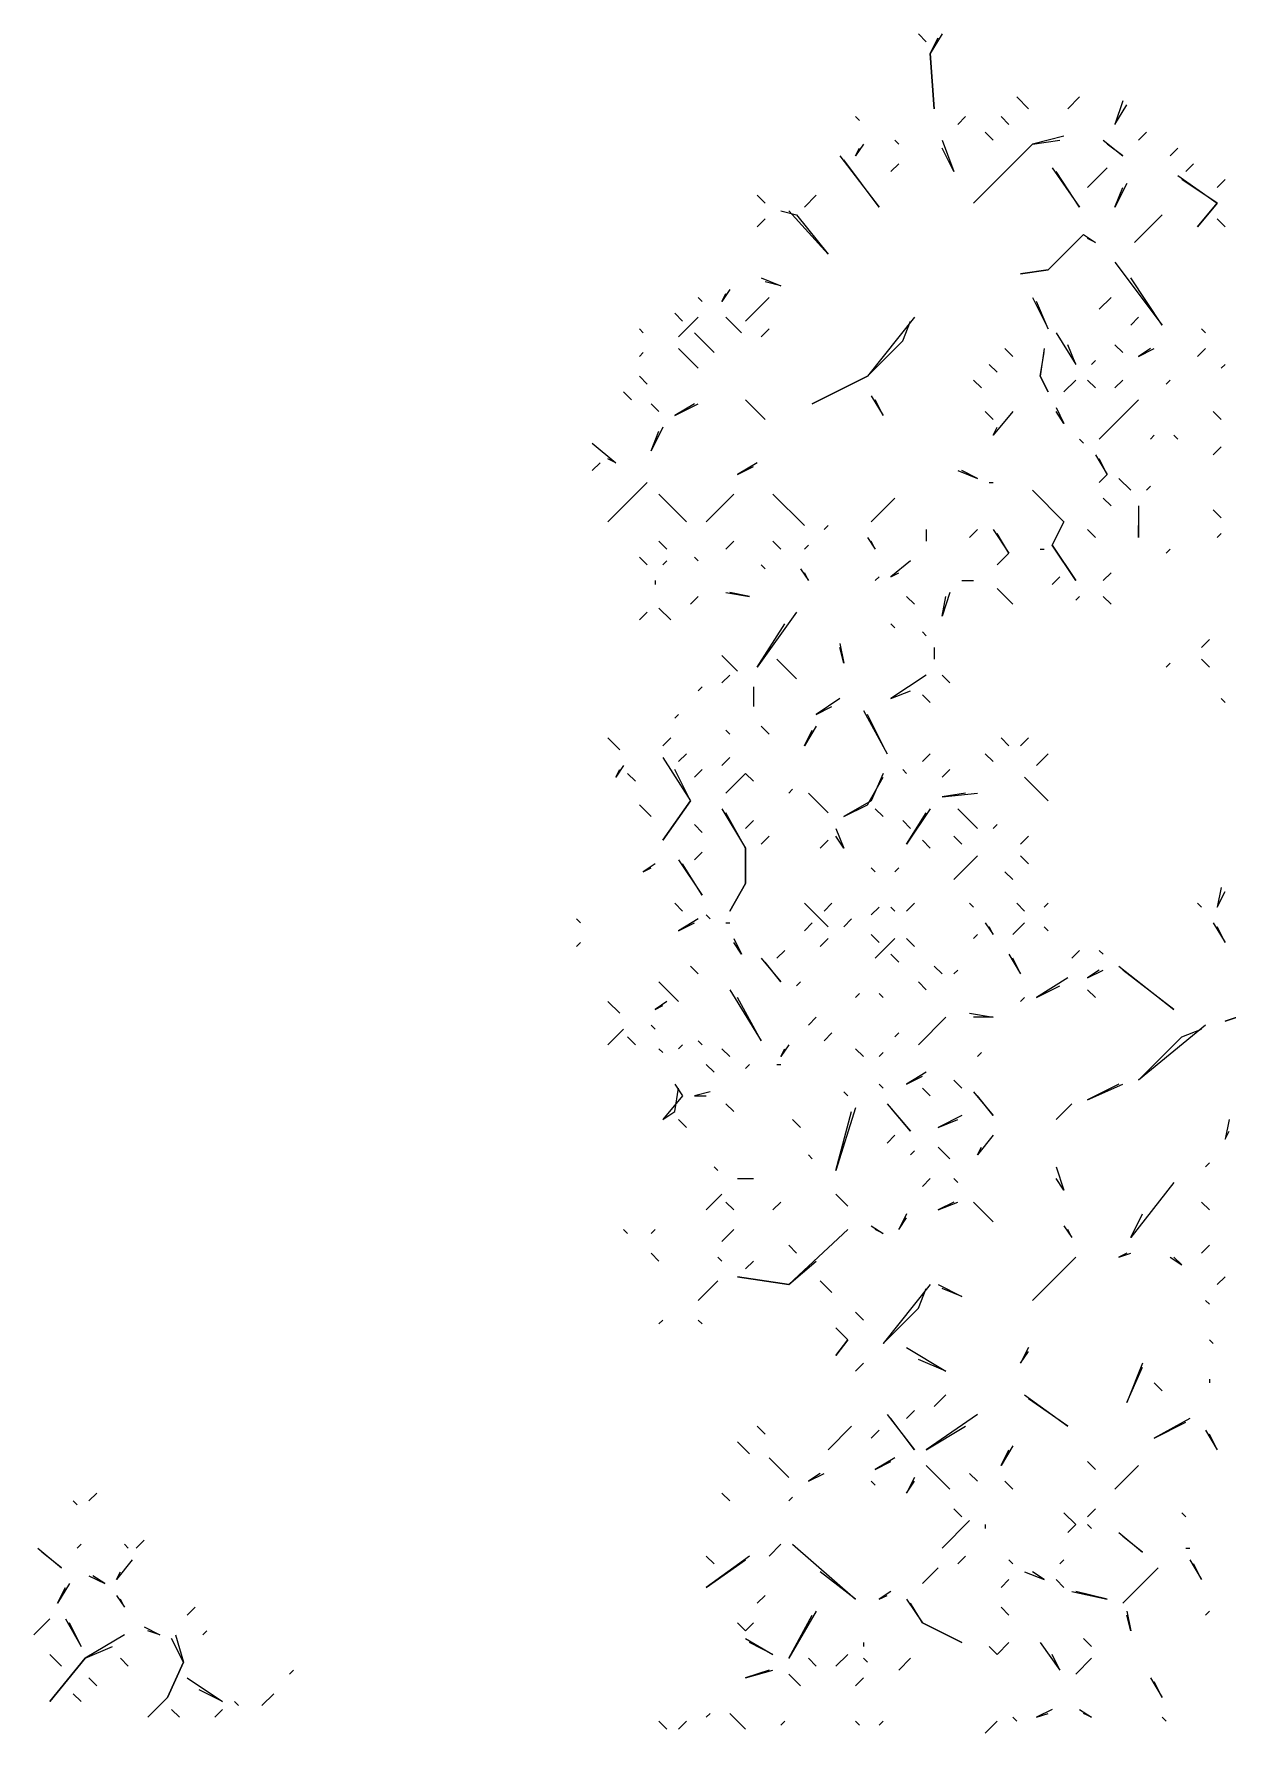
# Model space of a CAD drawing. Extents: x 1 to 2775, y -31 to 2075.
# Drawn here: x 2416 to 2466.6, y 1403 to 1475 of the extents above; entities that cross this region are included whole.
import ezdxf

# ---------------------------------------------------------------- set-up
doc = ezdxf.new("R2010")
doc.units = 0
doc.layers.add('LINEWORK', color=4, linetype='CONTINUOUS')

msp = doc.modelspace()

# ---------------------------------------------------------------- linework, layer by layer
at = {"layer": 'LINEWORK'}
for points in [[(2453.5, 1475), (2453.8333, 1474.6667)], [(2454.5, 1475), (2454, 1474.1667), (2454.1667, 1471.8333), (2454, 1474.1667), (2454.3333, 1474.8333)], [(2457.6667, 1472.3333), (2458.1667, 1471.8333)], [(2460.3333, 1472.3333), (2459.8333, 1471.8333)], [(2462.1667, 1472.1667), (2461.8333, 1471.1667), (2462.3333, 1472)], [(2450.8333, 1471.5), (2451, 1471.3333)], [(2455.5, 1471.5), (2455.1667, 1471.1667)], [(2457, 1471.5), (2457.3333, 1471.1667)], [(2451.1667, 1470.3333), (2450.8333, 1469.8333), (2451, 1470.1667)], [(2452.5, 1470.5), (2452.6667, 1470.3333)], [(2454.5, 1470.5), (2455, 1469.1667), (2454.5, 1470.1667)], [(2459.6667, 1470.6667), (2458.3333, 1470.3333), (2455.8333, 1467.8333), (2458.3333, 1470.3333), (2459.5, 1470.5)], [(2456.3333, 1470.8333), (2456.6667, 1470.5)], [(2461.3333, 1470.5), (2462.1667, 1469.8333), (2461.5, 1470.3333)], [(2463.1667, 1470.8333), (2462.8333, 1470.5)], [(2450.1667, 1469.8333), (2451.8333, 1467.6667), (2450.3333, 1469.6667)], [(2464.5, 1470.1667), (2464.1667, 1469.8333)], [(2452.6667, 1469.5), (2452.3333, 1469.1667)], [(2459.1667, 1469.3333), (2460.3333, 1467.6667), (2459.3333, 1469.1667)], [(2461.5, 1469.3333), (2460.6667, 1468.5)], [(2464.5, 1469), (2466.1667, 1467.8333), (2465.3333, 1466.8333), (2466.1667, 1467.8333), (2464.6667, 1468.8333)], [(2465.1667, 1469.5), (2464.8333, 1469.1667)], [(2466.5, 1468.8333), (2466.1667, 1468.5)], [(2446.6667, 1468.1667), (2447, 1467.8333)], [(2449.1667, 1468.1667), (2448.6667, 1467.6667)], [(2462.3333, 1468.6667), (2461.8333, 1467.6667), (2462.1667, 1468.5)], [(2447.6667, 1467.5), (2448.3333, 1467.3333), (2449.6667, 1465.6667), (2448, 1467.5)], [(2447, 1467.1667), (2446.6667, 1466.8333)], [(2463.8333, 1467.3333), (2462.6667, 1466.1667)], [(2466.1667, 1467.1667), (2466.5, 1466.8333)], [(2460.5, 1466.5), (2459, 1465), (2457.8333, 1464.8333), (2459, 1465), (2460.5, 1466.5), (2461, 1466.1667), (2460.6667, 1466.3333)], [(2461.8333, 1465.3333), (2463.8333, 1462.6667), (2462.5, 1464.6667)], [(2446.8333, 1464.6667), (2447.6667, 1464.3333), (2447, 1464.5)], [(2444.1667, 1463.8333), (2444.3333, 1463.6667)], [(2445.5, 1464.1667), (2445.1667, 1463.6667), (2445.3333, 1464)], [(2447.1667, 1463.8333), (2446.1667, 1462.8333)], [(2458.3333, 1463.8333), (2459, 1462.5), (2458.5, 1463.6667)], [(2461.6667, 1463.8333), (2461.1667, 1463.3333)], [(2443.1667, 1463.1667), (2443.5, 1462.8333)], [(2441.6667, 1462.5), (2441.8333, 1462.3333)], [(2444.1667, 1463), (2443.3333, 1462.1667)], [(2444, 1462.3333), (2444.8333, 1461.5)], [(2445.3333, 1463), (2446, 1462.3333)], [(2447.1667, 1462.5), (2446.8333, 1462.1667)], [(2453.3333, 1463), (2451.3333, 1460.5), (2449, 1459.3333), (2451.3333, 1460.5), (2452.8333, 1462), (2453.1667, 1462.8333)], [(2459.3333, 1462.3333), (2460.1667, 1461), (2459.8333, 1461.8333)], [(2462.8333, 1463), (2462.5, 1462.6667)], [(2465.5, 1462.5), (2465.6667, 1462.3333)], [(2443.3333, 1461.6667), (2444.1667, 1460.8333)], [(2457.1667, 1461.6667), (2457.5, 1461.3333)], [(2458.8333, 1461.6667), (2458.6667, 1460.5), (2459, 1459.8333), (2458.6667, 1460.5), (2458.8333, 1461.5)], [(2461.8333, 1461.8333), (2462.1667, 1461.5)], [(2463.3333, 1461.6667), (2462.8333, 1461.3333), (2463.5, 1461.6667)], [(2465.6667, 1461.6667), (2465.3333, 1461.3333)], [(2441.8333, 1461.5), (2441.6667, 1461.3333)], [(2456.5, 1461), (2456.8333, 1460.6667)], [(2461, 1461.1667), (2460.8333, 1461)], [(2466.5, 1461), (2466.3333, 1460.8333)], [(2441.6667, 1460.5), (2442, 1460.1667)], [(2455.8333, 1460.3333), (2456.1667, 1460)], [(2460.1667, 1460.3333), (2459.6667, 1459.8333)], [(2460.6667, 1460.3333), (2461, 1460)], [(2462.1667, 1460.3333), (2461.8333, 1460)], [(2464.1667, 1460.3333), (2464, 1460.1667)], [(2441, 1459.8333), (2441.3333, 1459.5)], [(2446.1667, 1459.5), (2447, 1458.6667)], [(2451.5, 1459.6667), (2452, 1458.8333), (2451.6667, 1459.5)], [(2462.8333, 1459.5), (2461.1667, 1457.8333)], [(2442.1667, 1459.3333), (2442.5, 1459)], [(2444, 1459.3333), (2443.1667, 1458.8333), (2444.1667, 1459.3333)], [(2456.3333, 1459), (2456.6667, 1458.6667)], [(2457.5, 1459), (2456.6667, 1458), (2456.8333, 1458.3333)], [(2459.3333, 1459.1667), (2459.6667, 1458.5), (2459.3333, 1459)], [(2466, 1459), (2466.3333, 1458.6667)], [(2442.6667, 1458.3333), (2442.1667, 1457.3333), (2442.5, 1458.1667)], [(2463.5, 1458), (2463.3333, 1457.8333)], [(2464.3333, 1458), (2464.5, 1457.8333)], [(2439.6667, 1457.6667), (2440.6667, 1456.8333), (2440.3333, 1457)], [(2460.3333, 1457.8333), (2460.5, 1457.6667)], [(2466.3333, 1457.5), (2466, 1457.1667)], [(2440, 1456.8333), (2439.6667, 1456.5)], [(2446.6667, 1456.8333), (2445.8333, 1456.3333), (2446.5, 1456.6667)], [(2461, 1457.1667), (2461.5, 1456.3333), (2461.1667, 1456), (2461.5, 1456.3333), (2461.1667, 1457)], [(2442, 1456), (2440.3333, 1454.3333)], [(2455.1667, 1456.5), (2456, 1456.1667), (2455.3333, 1456.5)], [(2456.5, 1456), (2456.6667, 1456)], [(2462, 1456.1667), (2462.5, 1455.6667)], [(2442.5, 1455.5), (2443.6667, 1454.3333)], [(2445.6667, 1455.5), (2444.5, 1454.3333)], [(2447.3333, 1455.5), (2448.6667, 1454.1667)], [(2452.5, 1455.3333), (2451.5, 1454.3333)], [(2458.3333, 1455.6667), (2459.6667, 1454.3333), (2459.1667, 1453.3333), (2460.1667, 1451.8333), (2459.1667, 1453.3333), (2459.6667, 1454.3333)], [(2461.3333, 1455.3333), (2461.6667, 1455)], [(2463.3333, 1455.8333), (2463.1667, 1455.6667)], [(2462.8333, 1455), (2462.8333, 1453.6667), (2462.8333, 1454.1667)], [(2466, 1454.8333), (2466.3333, 1454.5)], [(2449.6667, 1454.1667), (2449.5, 1454)], [(2453.8333, 1454), (2453.8333, 1453.5)], [(2456, 1454), (2455.6667, 1453.6667)], [(2456.6667, 1454), (2457.3333, 1453), (2456.8333, 1452.5), (2457.3333, 1453), (2456.8333, 1453.8333)], [(2460.6667, 1454), (2461, 1453.6667)], [(2466.3333, 1453.8333), (2466.1667, 1453.6667)], [(2442.5, 1453.5), (2442.8333, 1453.1667)], [(2445.6667, 1453.5), (2445.3333, 1453.1667)], [(2447.3333, 1453.5), (2447.6667, 1453.1667)], [(2448.8333, 1453.3333), (2448.6667, 1453.1667)], [(2451.3333, 1453.6667), (2451.6667, 1453.1667), (2451.5, 1453.5)], [(2458.6667, 1453.1667), (2458.8333, 1453.1667)], [(2464.1667, 1453.1667), (2464, 1453)], [(2441.6667, 1452.8333), (2442, 1452.5)], [(2442.8333, 1452.6667), (2442.6667, 1452.5)], [(2444, 1452.8333), (2444.1667, 1452.6667)], [(2446.8333, 1452.5), (2447, 1452.3333)], [(2448.5, 1452.3333), (2448.8333, 1451.8333), (2448.6667, 1452.1667)], [(2453.1667, 1452.6667), (2452.3333, 1452), (2452.6667, 1452.1667)], [(2442.3333, 1451.8333), (2442.3333, 1451.6667)], [(2451.8333, 1452), (2451.6667, 1451.8333)], [(2455.3333, 1451.8333), (2455.8333, 1451.8333)], [(2459.5, 1452), (2459.1667, 1451.6667)], [(2461.6667, 1452.1667), (2461.3333, 1451.8333)], [(2444.1667, 1451.1667), (2443.8333, 1450.8333)], [(2445.3333, 1451.3333), (2446.3333, 1451.1667), (2445.5, 1451.3333)], [(2453, 1451.1667), (2453.3333, 1450.8333)], [(2454.8333, 1451.3333), (2454.5, 1450.3333), (2454.6667, 1451.1667)], [(2456.8333, 1451.5), (2457.5, 1450.8333)], [(2460.3333, 1451.1667), (2460.1667, 1451)], [(2461.3333, 1451.1667), (2461.6667, 1450.8333)], [(2442, 1450.5), (2441.6667, 1450.1667)], [(2442.5, 1450.6667), (2443, 1450.1667)], [(2448.3333, 1450.5), (2446.6667, 1448.1667), (2447.8333, 1450)], [(2452.3333, 1450), (2452.5, 1449.8333)], [(2453.6667, 1449.6667), (2453.8333, 1449.5)], [(2445.1667, 1448.6667), (2445.8333, 1448)], [(2450.1667, 1449.1667), (2450.3333, 1448.3333), (2450.1667, 1449)], [(2454.1667, 1449), (2454.1667, 1448.5)], [(2465.8333, 1449.3333), (2465.5, 1449)], [(2447.5, 1448.5), (2448.3333, 1447.6667)], [(2464.1667, 1448.3333), (2464, 1448.1667)], [(2465.5, 1448.5), (2465.8333, 1448.1667)], [(2444.3333, 1447.3333), (2444.1667, 1447.1667)], [(2445.5, 1447.8333), (2445.1667, 1447.5)], [(2446.5, 1447.3333), (2446.5, 1446.5)], [(2453.8333, 1447.8333), (2452.3333, 1446.8333), (2453.1667, 1447.1667)], [(2454.5, 1447.8333), (2454.8333, 1447.5)], [(2450.1667, 1446.8333), (2449.1667, 1446.1667), (2449.8333, 1446.5)], [(2453.6667, 1447), (2454, 1446.6667)], [(2466.3333, 1446.8333), (2466.5, 1446.6667)], [(2443.3333, 1446.1667), (2443.1667, 1446)], [(2451.1667, 1446.3333), (2452.1667, 1444.5), (2451.3333, 1446.1667)], [(2440.3333, 1445.1667), (2440.8333, 1444.6667)], [(2443, 1445.1667), (2442.6667, 1444.8333)], [(2445.3333, 1445.5), (2445.5, 1445.3333)], [(2446.8333, 1445.6667), (2447.1667, 1445.3333)], [(2449.1667, 1445.6667), (2448.6667, 1444.8333), (2449, 1445.5)], [(2457, 1445.1667), (2457.3333, 1444.8333)], [(2458.1667, 1445.1667), (2457.8333, 1444.8333)], [(2442.6667, 1444.3333), (2443.8333, 1442.5), (2442.6667, 1440.8333), (2443.8333, 1442.5), (2443.1667, 1443.8333)], [(2443.6667, 1444.5), (2443.3333, 1444.1667)], [(2445.5, 1444.3333), (2445.1667, 1444)], [(2454, 1444.5), (2453.6667, 1444.1667)], [(2456.3333, 1444.5), (2456.6667, 1444.1667)], [(2459, 1444.5), (2458.5, 1444)], [(2441, 1444), (2440.6667, 1443.5), (2440.8333, 1443.8333)], [(2441.1667, 1443.6667), (2441.5, 1443.3333)], [(2444.3333, 1443.8333), (2444, 1443.5)], [(2446.1667, 1443.6667), (2445.3333, 1442.8333), (2446.1667, 1443.6667), (2446.5, 1443.3333)], [(2452, 1443.6667), (2451.5, 1442.5), (2450.3333, 1441.8333), (2451.3333, 1442.3333), (2452, 1443.5)], [(2452.8333, 1443.8333), (2453, 1443.6667)], [(2454.8333, 1443.8333), (2454.5, 1443.5)], [(2448.1667, 1443), (2448, 1442.8333)], [(2458, 1443.5), (2459, 1442.5)], [(2441.6667, 1442.3333), (2442.1667, 1441.8333)], [(2445.1667, 1442.1667), (2446.1667, 1440.5), (2446.1667, 1439), (2445.5, 1437.8333), (2446.1667, 1439), (2446.1667, 1440.5), (2445.3333, 1442)], [(2448.8333, 1442.8333), (2449.6667, 1442)], [(2451.6667, 1442.1667), (2452, 1441.8333)], [(2454, 1442.1667), (2453, 1440.6667), (2453.8333, 1442)], [(2455.5, 1442.8333), (2454.5, 1442.6667), (2456, 1442.8333)], [(2455.1667, 1442.1667), (2456, 1441.3333)], [(2444, 1441.5), (2444.3333, 1441.1667)], [(2446.5, 1441.6667), (2446.1667, 1441.3333)], [(2452.8333, 1441.6667), (2453.1667, 1441.3333)], [(2456.8333, 1441.5), (2456.6667, 1441.3333)], [(2447.1667, 1441), (2446.8333, 1440.6667)], [(2449.6667, 1440.8333), (2449.3333, 1440.5)], [(2450, 1441.3333), (2450.3333, 1440.5), (2450, 1441)], [(2453.6667, 1440.8333), (2454, 1440.5)], [(2455, 1441), (2455.3333, 1440.6667)], [(2458.1667, 1441), (2457.8333, 1440.6667)], [(2443.3333, 1440), (2444.3333, 1438.5), (2443.5, 1439.8333)], [(2444.3333, 1440.3333), (2444, 1440)], [(2456, 1440.1667), (2455, 1439.1667)], [(2457.8333, 1440.1667), (2458.1667, 1439.8333)], [(2442.3333, 1439.8333), (2441.8333, 1439.5), (2442.1667, 1439.6667)], [(2451.5, 1439.6667), (2451.6667, 1439.5)], [(2452.6667, 1439.6667), (2452.5, 1439.5)], [(2457.1667, 1439.5), (2457.5, 1439.1667)], [(2466.3333, 1438.8333), (2466.1667, 1438), (2466.5, 1438.6667)], [(2443.1667, 1438.1667), (2443.5, 1437.8333)], [(2448.6667, 1438.1667), (2449.6667, 1437.1667)], [(2449.8333, 1438.1667), (2449.5, 1437.8333)], [(2451.8333, 1438), (2451.5, 1437.6667)], [(2452.3333, 1438), (2452.5, 1437.8333)], [(2453.3333, 1438.1667), (2453, 1437.8333)], [(2455.6667, 1438.1667), (2455.8333, 1438)], [(2457.6667, 1438.1667), (2458, 1437.8333)], [(2459, 1438.1667), (2458.8333, 1438)], [(2465.3333, 1438.1667), (2465.5, 1438)], [(2439, 1437.5), (2439.1667, 1437.3333)], [(2444.1667, 1437.5), (2443.3333, 1437), (2444, 1437.3333)], [(2444.5, 1437.6667), (2444.6667, 1437.5)], [(2445.3333, 1437.3333), (2445.5, 1437.3333)], [(2449, 1437.3333), (2448.6667, 1437)], [(2450.6667, 1437.5), (2450.3333, 1437.1667)], [(2456.3333, 1437.3333), (2456.6667, 1436.8333), (2456.5, 1437.1667)], [(2458, 1437.3333), (2457.5, 1436.8333)], [(2458.8333, 1437.1667), (2459, 1437)], [(2466, 1437.3333), (2466.5, 1436.5), (2466.1667, 1437.1667)], [(2439.1667, 1436.5), (2439, 1436.3333)], [(2445.6667, 1436.6667), (2446, 1436), (2445.6667, 1436.5)], [(2449.6667, 1436.6667), (2449.3333, 1436.3333)], [(2451.5, 1436.8333), (2451.8333, 1436.5)], [(2452.5, 1436.6667), (2451.6667, 1435.8333)], [(2453, 1436.6667), (2453.3333, 1436.3333)], [(2456, 1436.8333), (2455.8333, 1436.6667)], [(2446.8333, 1435.8333), (2447.6667, 1434.8333), (2447, 1435.6667)], [(2447.8333, 1436.1667), (2447.5, 1435.8333)], [(2452.3333, 1436), (2452.6667, 1435.6667)], [(2457.3333, 1436), (2457.8333, 1435.1667), (2457.5, 1435.8333)], [(2460.3333, 1436.1667), (2460, 1435.8333)], [(2461.1667, 1436.1667), (2461.3333, 1436)], [(2470.3333, 1436), (2468, 1433.6667), (2466.5, 1433.1667), (2468, 1433.6667)], [(2443.8333, 1435.5), (2444.1667, 1435.1667)], [(2454.1667, 1435.5), (2454.5, 1435.1667)], [(2455.1667, 1435.3333), (2455, 1435.1667)], [(2459.8333, 1435), (2458.5, 1434.1667), (2459.5, 1434.6667)], [(2461.1667, 1435.3333), (2460.6667, 1435), (2461.3333, 1435.3333)], [(2462, 1435.5), (2464.3333, 1433.6667), (2462.1667, 1435.3333)], [(2442.5, 1434.8333), (2443.3333, 1434)], [(2445.5, 1434.5), (2446.8333, 1432.3333), (2445.8333, 1434.1667)], [(2448.5, 1434.8333), (2448.3333, 1434.6667)], [(2451, 1434.3333), (2450.8333, 1434.1667)], [(2451.8333, 1434.3333), (2452, 1434.1667)], [(2453.5, 1434.8333), (2453.8333, 1434.5)], [(2460.6667, 1434.5), (2461, 1434.1667)], [(2440.3333, 1434), (2440.8333, 1433.5)], [(2442.8333, 1434), (2442.3333, 1433.6667), (2442.6667, 1433.8333)], [(2458, 1434.1667), (2457.8333, 1434)], [(2441, 1432.8333), (2440.3333, 1432.1667)], [(2442.1667, 1433), (2442.3333, 1432.8333)], [(2449.1667, 1433.3333), (2448.8333, 1433)], [(2454.6667, 1433.3333), (2453.5, 1432.1667)], [(2455.6667, 1433.5), (2456.6667, 1433.3333), (2455.8333, 1433.3333)], [(2465.6667, 1433), (2462.8333, 1430.6667), (2464.6667, 1432.5), (2465.5, 1432.8333)], [(2441.1667, 1432.5), (2441.5, 1432.1667)], [(2443.5, 1432.1667), (2443.3333, 1432)], [(2444.1667, 1432.3333), (2444.3333, 1432.1667)], [(2448, 1432.1667), (2447.6667, 1431.6667), (2447.8333, 1432)], [(2449.8333, 1432.6667), (2449.5, 1432.3333)], [(2452.6667, 1432.6667), (2452.5, 1432.5)], [(2442.5, 1432), (2442.6667, 1431.8333)], [(2445.1667, 1432), (2445.5, 1431.6667)], [(2450.8333, 1432), (2451.1667, 1431.6667)], [(2452, 1431.8333), (2451.8333, 1431.6667)], [(2456.1667, 1431.8333), (2456, 1431.6667)], [(2444.5, 1431.3333), (2444.8333, 1431)], [(2446.3333, 1431.3333), (2446.1667, 1431.1667)], [(2447.5, 1431.3333), (2447.6667, 1431.3333)], [(2453.8333, 1431), (2453, 1430.5), (2453.6667, 1430.8333)], [(2455, 1430.6667), (2455.3333, 1430.3333)], [(2443.1667, 1430.5), (2443.5, 1430), (2442.6667, 1429), (2443.1667, 1429.3333), (2443.3333, 1430.3333)], [(2444.6667, 1430.1667), (2444, 1430), (2444.5, 1430)], [(2450.3333, 1430.1667), (2450.5, 1430)], [(2451.8333, 1430.5), (2452, 1430.3333)], [(2453.6667, 1430.3333), (2454, 1430)], [(2455.8333, 1430.1667), (2456.6667, 1429.1667), (2456, 1430)], [(2462, 1430.5), (2460.6667, 1429.8333), (2462.1667, 1430.5)], [(2445.3333, 1429.6667), (2445.6667, 1429.3333)], [(2450.8333, 1429.5), (2450, 1426.8333), (2450.6667, 1429.3333)], [(2452.1667, 1429.6667), (2453.1667, 1428.5), (2452.3333, 1429.5)], [(2460, 1429.6667), (2459.3333, 1429)], [(2443.3333, 1429), (2443.6667, 1428.6667)], [(2448.1667, 1429), (2448.5, 1428.6667)], [(2455.3333, 1429.1667), (2454.3333, 1428.6667), (2455.1667, 1429)], [(2466.6667, 1429), (2466.5, 1428.1667), (2466.6667, 1428.5)], [(2452.5, 1428.3333), (2452.1667, 1428)], [(2454.3333, 1427.8333), (2454.8333, 1427.3333)], [(2456.6667, 1428.3333), (2456, 1427.5), (2456.1667, 1427.8333)], [(2448.8333, 1427.5), (2449, 1427.3333)], [(2453.3333, 1427.6667), (2453.1667, 1427.5)], [(2465.8333, 1427.1667), (2465.6667, 1427)], [(2444.8333, 1427), (2445, 1426.8333)], [(2445.8333, 1426.5), (2446.5, 1426.5)], [(2454, 1426.5), (2453.6667, 1426.1667)], [(2455, 1426.5), (2455.1667, 1426.3333)], [(2459.3333, 1427), (2459.6667, 1426), (2459.3333, 1426.5)], [(2464.3333, 1426.3333), (2462.5, 1424), (2463, 1425)], [(2445.1667, 1425.8333), (2444.5, 1425.1667)], [(2450, 1425.8333), (2450.5, 1425.3333)], [(2445.3333, 1425.5), (2445.6667, 1425.1667)], [(2447.6667, 1425.5), (2447.3333, 1425.1667)], [(2453, 1425), (2452.6667, 1424.3333), (2453, 1424.8333)], [(2455, 1425.5), (2454.3333, 1425.1667), (2455.1667, 1425.5)], [(2455.8333, 1425.5), (2456.6667, 1424.6667)], [(2465.5, 1425.5), (2465.8333, 1425.1667)], [(2441, 1424.3333), (2441.1667, 1424.1667)], [(2442.3333, 1424.3333), (2442.1667, 1424.1667)], [(2445.6667, 1424.3333), (2445.1667, 1423.8333)], [(2450.5, 1424.3333), (2448, 1422), (2445.8333, 1422.3333), (2448, 1422), (2449.1667, 1423)], [(2451.5, 1424.5), (2452, 1424.1667), (2451.6667, 1424.3333)], [(2459.6667, 1424.5), (2460, 1424), (2459.8333, 1424.3333)], [(2448, 1423.6667), (2448.3333, 1423.3333)], [(2465.8333, 1423.6667), (2465.5, 1423.3333)], [(2442.1667, 1423.3333), (2442.5, 1423)], [(2445, 1423.1667), (2445.1667, 1423)], [(2446.5, 1423), (2446.1667, 1422.6667)], [(2460.1667, 1423.1667), (2458.3333, 1421.3333)], [(2462.3333, 1423.3333), (2462, 1423.1667), (2462.5, 1423.3333)], [(2464.1667, 1423.1667), (2464.6667, 1422.8333), (2464.3333, 1423.1667)], [(2445, 1422.1667), (2444.1667, 1421.3333)], [(2449.3333, 1422.1667), (2449.8333, 1421.6667)], [(2454, 1422), (2452, 1419.5), (2453.5, 1421), (2453.8333, 1421.8333)], [(2454.3333, 1422), (2455.3333, 1421.5), (2454.5, 1421.8333)], [(2466.5, 1422.3333), (2466.1667, 1422)], [(2465.6667, 1421.3333), (2465.8333, 1421.1667)], [(2450.8333, 1420.8333), (2451.1667, 1420.5)], [(2442.6667, 1420.5), (2442.5, 1420.3333)], [(2444.1667, 1420.5), (2444.3333, 1420.3333)], [(2450, 1420.1667), (2450.5, 1419.6667), (2450, 1419), (2450.5, 1419.6667)], [(2453, 1419.3333), (2454.6667, 1418.3333), (2453.5, 1418.8333)], [(2458.1667, 1419.3333), (2457.8333, 1418.6667), (2458.1667, 1419.1667)], [(2465.8333, 1419.6667), (2466, 1419.5)], [(2451.1667, 1418.6667), (2450.8333, 1418.3333)], [(2463, 1418.6667), (2462.3333, 1417), (2463, 1418.5)], [(2463.5, 1417.8333), (2463.8333, 1417.5)], [(2465.8333, 1418), (2465.8333, 1417.8333)], [(2454.6667, 1417.3333), (2454.1667, 1416.8333)], [(2458, 1417.3333), (2459.8333, 1416), (2458.1667, 1417.1667)], [(2452.1667, 1416.5), (2453.3333, 1415), (2452.3333, 1416.3333)], [(2453.3333, 1416.6667), (2453, 1416.3333)], [(2456, 1416.5), (2453.8333, 1415), (2455.5, 1416)], [(2465, 1416.3333), (2463.5, 1415.5), (2464.8333, 1416.1667)], [(2446.6667, 1416), (2447, 1415.6667)], [(2450.6667, 1416), (2449.6667, 1415)], [(2451.8333, 1415.8333), (2451.5, 1415.5)], [(2465.6667, 1415.8333), (2466.1667, 1415), (2465.8333, 1415.6667)], [(2445.8333, 1415.3333), (2446.3333, 1414.8333)], [(2457.5, 1415.1667), (2457, 1414.3333), (2457.3333, 1415)], [(2447.1667, 1414.6667), (2448, 1413.8333)], [(2452.5, 1414.6667), (2451.6667, 1414.1667), (2452.3333, 1414.5)], [(2453.8333, 1414.3333), (2454.8333, 1413.3333)], [(2460.6667, 1414.5), (2461, 1414.1667)], [(2462.8333, 1414.3333), (2461.8333, 1413.3333)], [(2449.3333, 1414), (2448.8333, 1413.6667), (2449.5, 1414)], [(2451.5, 1413.6667), (2451.6667, 1413.5)], [(2453.3333, 1413.8333), (2453, 1413.1667), (2453.3333, 1413.6667)], [(2455.6667, 1414), (2456, 1413.6667)], [(2457.1667, 1413.6667), (2457.5, 1413.3333)], [(2417.6667, 1412.8333), (2417.8333, 1412.6667)], [(2418.6667, 1413.1667), (2418.3333, 1412.8333)], [(2445.1667, 1413.1667), (2445.5, 1412.8333)], [(2448.1667, 1413), (2448, 1412.8333)], [(2455.6667, 1412), (2454.5, 1410.8333)], [(2455, 1412.5), (2455.3333, 1412.1667)], [(2459.6667, 1412.3333), (2460.1667, 1411.8333), (2459.8333, 1411.5), (2460.1667, 1411.8333)], [(2461, 1412.5), (2460.6667, 1412.1667)], [(2464.6667, 1412.3333), (2464.8333, 1412.1667)], [(2456.3333, 1411.8333), (2456.3333, 1411.6667)], [(2460.6667, 1411.8333), (2460.8333, 1411.6667)], [(2462, 1411.5), (2463, 1410.6667), (2462.1667, 1411.3333)], [(2416.1667, 1410.8333), (2417.1667, 1410), (2416.3333, 1410.6667)], [(2418, 1411), (2417.8333, 1410.8333)], [(2419.8333, 1411), (2420, 1410.8333)], [(2420.6667, 1411.1667), (2420.3333, 1410.8333)], [(2446.3333, 1410.5), (2444.5, 1409.1667), (2446.1667, 1410.3333)], [(2444.5, 1410.5), (2444.8333, 1410.1667)], [(2447.6667, 1411), (2447.1667, 1410.5)], [(2448.1667, 1411), (2450.8333, 1408.6667), (2449.3333, 1409.8333)], [(2455.5, 1410.5), (2455.1667, 1410.1667)], [(2464.8333, 1410.8333), (2465, 1410.8333)], [(2420.1667, 1410.3333), (2419.5, 1409.5), (2419.6667, 1409.8333)], [(2454.3333, 1410), (2453.6667, 1409.3333)], [(2457.3333, 1410.3333), (2457.5, 1410.1667)], [(2458, 1409.8333), (2458.8333, 1409.5), (2458.3333, 1409.8333)], [(2459.6667, 1410.3333), (2459.5, 1410.1667)], [(2463.6667, 1410), (2462.1667, 1408.5)], [(2465, 1410.3333), (2465.5, 1409.5), (2465.1667, 1410.1667)], [(2417.5, 1409.3333), (2417, 1408.5), (2417.3333, 1409.1667)], [(2418.3333, 1409.6667), (2419, 1409.3333), (2418.5, 1409.6667)], [(2457.3333, 1409.5), (2457, 1409.1667)], [(2459.3333, 1409.5), (2459.6667, 1409.1667)], [(2419.5, 1408.8333), (2419.8333, 1408.3333), (2419.6667, 1408.6667)], [(2422.8333, 1408.3333), (2422.5, 1408)], [(2447, 1408.8333), (2446.6667, 1408.5)], [(2452.3333, 1409), (2451.8333, 1408.6667), (2452.1667, 1408.8333)], [(2453, 1408.6667), (2453.6667, 1407.6667), (2455.3333, 1406.8333), (2453.6667, 1407.6667), (2453.1667, 1408.5)], [(2457, 1408.3333), (2457.3333, 1408)], [(2460, 1409), (2461.5, 1408.6667), (2460.1667, 1409)], [(2416.6667, 1407.8333), (2416, 1407.1667)], [(2417.3333, 1407.8333), (2418, 1406.6667), (2417.5, 1407.6667)], [(2445.8333, 1407.6667), (2446.1667, 1407.3333), (2446.5, 1407.6667), (2446.1667, 1407.3333)], [(2449.1667, 1408.1667), (2448, 1406.1667), (2449, 1408)], [(2462.3333, 1408.1667), (2462.5, 1407.3333), (2462.3333, 1408)], [(2465.8333, 1408.1667), (2465.6667, 1408)], [(2419.8333, 1407.1667), (2418.1667, 1406.1667), (2416.6667, 1404.3333), (2418.1667, 1406.1667), (2419.3333, 1406.6667)], [(2420.6667, 1407.5), (2421.3333, 1407.1667), (2420.8333, 1407.3333)], [(2422, 1407.1667), (2422.3333, 1406), (2421.6667, 1404.5), (2420.8333, 1403.6667), (2421.6667, 1404.5), (2422.3333, 1406), (2421.8333, 1407)], [(2423.3333, 1407.3333), (2423.1667, 1407.1667)], [(2446.1667, 1407), (2447.3333, 1406.3333), (2446.3333, 1406.8333)], [(2460.5, 1407), (2460.8333, 1406.6667)], [(2416.6667, 1406.3333), (2417.1667, 1405.8333)], [(2419.6667, 1406.1667), (2420, 1405.8333)], [(2448.8333, 1406.1667), (2449.1667, 1405.8333)], [(2450.5, 1406.3333), (2450, 1405.8333)], [(2451.1667, 1406.8333), (2451.1667, 1406.6667)], [(2451.1667, 1406.1667), (2451.3333, 1406)], [(2453.1667, 1406.1667), (2452.6667, 1405.6667)], [(2457.3333, 1406.8333), (2456.8333, 1406.3333), (2456.5, 1406.6667), (2456.8333, 1406.3333)], [(2458.6667, 1406.8333), (2459.5, 1405.6667), (2459.1667, 1406.3333)], [(2460.8333, 1406.1667), (2460.1667, 1405.5)], [(2427, 1405.6667), (2426.8333, 1405.5)], [(2447.1667, 1405.6667), (2446.1667, 1405.3333), (2447.3333, 1405.6667)], [(2448, 1405.5), (2448.5, 1405)], [(2418.3333, 1405.3333), (2418.6667, 1405)], [(2422.5, 1405.3333), (2424, 1404.3333), (2423, 1404.8333)], [(2451.1667, 1405.3333), (2450.8333, 1405)], [(2463.3333, 1405.3333), (2463.8333, 1404.5), (2463.5, 1405.1667)], [(2417.6667, 1404.6667), (2418, 1404.3333)], [(2421.8333, 1404), (2422.1667, 1403.6667)], [(2424, 1404), (2423.6667, 1403.6667)], [(2424.5, 1404.3333), (2424.6667, 1404.1667)], [(2426.1667, 1404.6667), (2425.6667, 1404.1667)], [(2459.1667, 1404), (2458.5, 1403.6667), (2459, 1403.8333)], [(2460.3333, 1404), (2460.8333, 1403.6667), (2460.5, 1403.8333)], [(2442.5, 1403.5), (2442.8333, 1403.1667)], [(2443.6667, 1403.5), (2443.3333, 1403.1667)], [(2444.6667, 1403.8333), (2444.5, 1403.6667)], [(2445.5, 1403.8333), (2446.1667, 1403.1667)], [(2447.8333, 1403.5), (2447.6667, 1403.3333)], [(2450.8333, 1403.5), (2451, 1403.3333)], [(2452, 1403.5), (2451.8333, 1403.3333)], [(2456.8333, 1403.5), (2456.3333, 1403)], [(2457.5, 1403.6667), (2457.6667, 1403.5)], [(2463.8333, 1403.6667), (2464, 1403.5)]]:
    msp.add_lwpolyline(points, dxfattribs=at)

doc.saveas('drawing.dxf')
